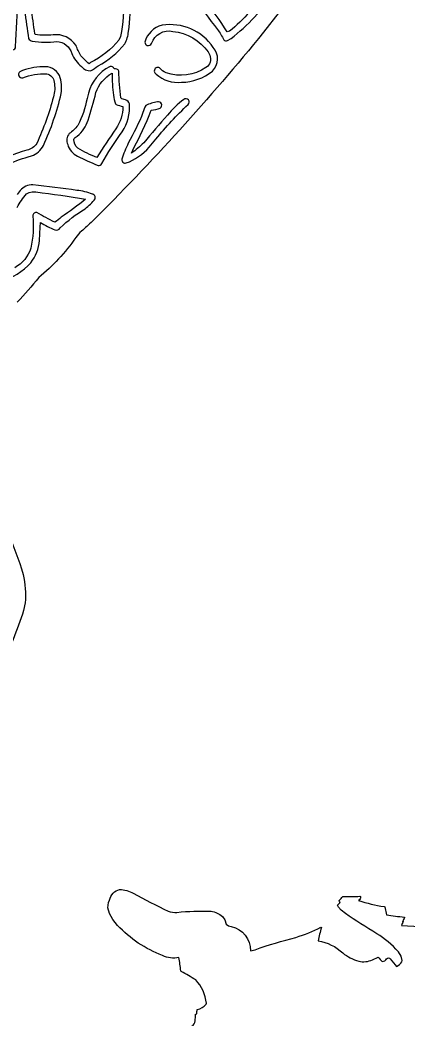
# Model space of a CAD drawing. Extents: x 1.4 to 96.1, y 1 to 80.1.
# Drawn here: x 41.8 to 45.3, y 17.13 to 26.14 of the extents above; entities that cross this region are included whole.
import ezdxf

# ---------------------------------------------------------------- set-up
doc = ezdxf.new("R2010")
doc.units = 0
doc.linetypes.add('0', pattern=[0])
doc.layers.add('1', color=7, linetype='0')

msp = doc.modelspace()

# ---------------------------------------------------------------- linework, layer by layer
at = {"layer": '1'}
for points in [[(43.66827, 25.959747), (43.699505, 25.976532, 0.094975), (44.083328, 26.399673, 0.361092), (44.007015, 26.72551, 0.074154), (43.763496, 26.890791, 0.829294), (43.738609, 26.834625, -0.078862), (43.987743, 26.657715), (44.01334, 26.625366, -0.321356), (44.018806, 26.414368, -0.078565), (43.684967, 26.041672), (43.665596, 26.036804, 0.026343), (43.458099, 26.323822, -0.057976), (43.40316, 26.426468), (43.401443, 26.439407, -0.126929), (43.455463, 26.5448, -0.012574), (43.565922, 26.68251, 0.829093), (43.514366, 26.715881, 0.065772), (43.349434, 26.488632, 0.254242), (43.364609, 26.357285, 0.026441), (43.578293, 26.058365, -0.029705), (43.634102, 25.964844, 0.30018)], [(42.944267, 25.913879, 0.399329), (42.982826, 25.932938, -0.379441), (43.174839, 26.040771, -0.217853), (43.493782, 25.855713), (43.507706, 25.826447, -0.359349), (43.473335, 25.71431, -0.230188), (43.113987, 25.667175, -0.098), (43.055157, 25.711609, 1.009206), (43.023888, 25.655441, 0.212515), (43.252361, 25.58223, 0.165847), (43.532417, 25.682785, 0.390058), (43.539665, 25.896582, 0.286515), (43.076847, 26.09671, 0.269022), (42.922256, 25.943573, 0.327282)], [(42.53252, 24.849854, -0.030567), (42.718468, 25.135818, 0.153326), (42.784294, 25.387268, 0.250086), (42.747459, 25.423309), (42.712822, 25.431625), (42.706764, 25.441513, -0.038184), (42.687485, 25.68248, 0.418159), (42.645493, 25.702423, 0.454471), (42.602795, 25.722321, 0.216318), (42.414242, 25.484116), (42.400253, 25.435547, -0.071845), (42.317566, 25.193222, -0.058932), (42.240433, 25.119919, 0.306106), (42.225609, 25.020447, 0.221544), (42.314873, 24.916382, 0.021426), (42.500694, 24.832596, 0.318205)], [(42.639603, 25.465393, 0.082954), (42.656948, 25.387817), (42.662903, 25.381424, 0.045321), (42.723846, 25.364777, -0.151448), (42.660004, 25.163269, 0.00926), (42.489899, 24.904526, -0.047649), (42.317909, 24.98822, -0.199747), (42.280495, 25.066635, -0.211015), (42.311432, 25.097183, 0.147565), (42.409538, 25.240814, 0.01745), (42.480648, 25.488922, -0.186199), (42.626106, 25.663986, 0.034115)], [(42.753128, 24.854919, 0.12461), (42.960632, 24.996033), (43.021759, 25.070557, -0.033604), (43.311947, 25.381477, 0.958759), (43.273571, 25.427673, 0.069028), (43.127472, 25.286728, 0.003171), (42.911751, 25.036774, -0.051853), (42.801392, 24.944382), (42.813091, 24.970871, 0.025812), (42.98024, 25.329559, 0.05233), (43.060677, 25.350431, 0.836001), (43.034836, 25.406265, 0.056431), (42.930458, 25.374458, 0.063163), (42.904972, 25.309565, -0.0342), (42.772247, 25.032455, 0.030039), (42.713699, 24.887939, 0.524777)]]:
    msp.add_lwpolyline(points, format="xyb", close=True, dxfattribs=at)
for points in [[(41.412727, 26.309738, -0.047872), (41.238667, 26.142059, 0.103732), (41.150333, 26.0121, 0.510016), (41.192486, 25.978485, -0.066905), (41.511059, 25.915253, 0.057067), (41.730976, 25.874634, 0.340664), (41.756168, 25.903215, 0.000241), (41.776493, 26.350176, 0.095282)], [(41.837631, 26.226486, -0.002852), (41.872265, 25.976334, 0.258733), (41.905945, 25.954193, 0.081153), (42.127064, 25.949165, -0.319415), (42.262791, 25.842941, 0.153746), (42.351448, 25.725555, 0.263902), (42.43277, 25.685913, 0.07621), (42.499626, 25.729889, 0.103615), (42.74025, 25.928482, 0.1118), (42.773735, 26.040665, 0.073163), (42.782768, 26.356064)], [(42.720924, 26.353058, -0.085309), (42.701496, 25.994659), (42.688484, 25.963272, -0.097802), (42.432285, 25.759054), (42.425285, 25.754221), (42.418297, 25.749374, -0.027608), (42.343147, 25.821793, -0.027382), (42.301033, 25.914276, 0.282608), (42.093868, 26.009781, -0.063268), (41.933887, 26.011398), (41.929428, 26.018677, 0.004699), (41.895607, 26.250885, 0.908303)], [(44.133701, 26.212677), (43.994148, 26.033798, -0.026487), (42.436245, 24.317654, -0.006333), (42.336533, 24.228577), (42.29821, 24.183533, -0.072678), (41.963951, 23.821594, -0.024665), (41.770737, 23.600159, -0.074933)], [(41.666969, 24.830658, -0.063509), (41.86945, 24.909271), (41.898647, 24.919479, 0.217376), (42.00647, 25.013138, 0.051694), (42.167698, 25.481667, 0.119797), (42.151108, 25.642441, 0.311012), (42.001522, 25.722107, 0.100777), (41.793835, 25.677061, 0.810352), (41.819653, 25.621628, -0.118722), (42.036713, 25.657852, -0.324345), (42.103928, 25.584534, -0.117353), (42.097279, 25.44986, -0.042275), (41.946667, 25.031357, -0.208009), (41.857185, 24.970917, 0.076833), (41.531597, 24.827805, -0.098102)], [(41.625809, 23.787598, 0.134841), (41.893219, 23.955978, 0.145439), (41.97068, 24.156311), (41.975227, 24.216736), (41.975933, 24.277924), (41.980034, 24.31778, 0.033597), (42.110828, 24.251801, 0.404012), (42.157242, 24.271011, -0.048949), (42.383076, 24.44252, 0.071481), (42.473213, 24.532761, 0.453093), (42.449318, 24.574753, 0.065857), (42.309582, 24.607847, 0.005212), (41.91177, 24.658844, 0.232572), (41.796822, 24.606476), (41.768456, 24.56958)], [(41.770874, 24.454514, -0.06986), (41.854008, 24.575714), (41.876972, 24.589035), (41.9044, 24.594803), (41.93903, 24.594299, -0.010281), (42.387928, 24.529312, -0.021503), (42.166996, 24.365479, -0.050581), (42.109768, 24.320511, -0.020504), (41.948715, 24.408831, 0.491459), (41.911293, 24.376373, -0.076456), (41.893574, 24.08844, -0.191764), (41.747768, 23.911194, -0.062271)], [(41.47477, 21.891785, -0.081538), (41.8228, 21.146423, -0.075347), (41.843513, 20.890244), (41.828224, 20.821411, -0.021603), (41.73243, 20.561554, 0.000251), (41.215019, 19.34498)], [(43.301987, 17.069584, 0.515491), (43.377472, 17.138378, 0.009783), (43.377617, 17.184387), (43.390831, 17.187836), (43.391624, 17.188583, -0.041534), (43.393997, 17.226608, 0.181914), (43.47477, 17.274048), (43.47739, 17.281891, 0.170536), (43.380798, 17.493134, 0.011831), (43.250389, 17.568985), (43.245861, 17.575104, 0.021574), (43.229729, 17.693741, -0.159424), (43.081169, 17.712601, -0.112539), (42.675404, 17.983597), (42.632015, 18.038132), (42.602066, 18.091614), (42.588318, 18.142548), (42.59354, 18.189438), (42.603001, 18.212784, -0.282677), (42.693981, 18.308609, -0.123223), (42.817799, 18.273699, 0.005593), (43.131485, 18.111328, 0.100343), (43.212078, 18.101624, -0.034423), (43.519287, 18.112473, -0.141883), (43.623074, 18.063904), (43.643063, 18.034073), (43.654404, 17.995285), (43.675625, 17.979935), (43.701328, 17.973179, -0.362092), (43.875374, 17.754395), (43.917881, 17.76535, -0.023313), (44.285694, 17.876404, 0.042877), (44.511478, 17.968231), (44.515026, 17.965332, 0.01565), (44.485065, 17.845398, -0.153602), (44.707092, 17.735367, 0.086347), (44.851669, 17.660431, 0.149525), (44.976166, 17.673553), (45.028633, 17.697937, 0.012314), (45.064487, 17.658524, 0.272624), (45.103859, 17.683853, -0.459427), (45.136044, 17.682648, 0.008002), (45.194214, 17.612579, 0.104923), (45.242252, 17.656525), (45.244099, 17.668106), (45.234211, 17.707138), (45.20969, 17.74707, 0.075493), (45.013821, 17.909256, -0.014149), (44.731178, 18.09166), (44.693901, 18.122025), (44.668709, 18.149551), (44.660042, 18.167542, 0.039934), (44.682968, 18.19104, -0.143803), (44.674759, 18.209763, 0.033619), (44.708843, 18.244781, 0.015219), (44.862244, 18.24675), (44.868313, 18.244293, -0.345359), (44.851311, 18.207199, 0.037185), (45.08049, 18.153854), (45.087975, 18.150055), (45.101944, 18.078323, 0.013868), (45.263691, 18.059357), (45.265064, 18.056656, -0.048028), (45.246174, 18.017731), (45.251873, 18.017899, -0.06262), (45.23671, 17.984573, 0.025707), (45.687881, 17.969563)]]:
    msp.add_lwpolyline(points, format="xyb", dxfattribs=at)

doc.saveas('drawing.dxf')
